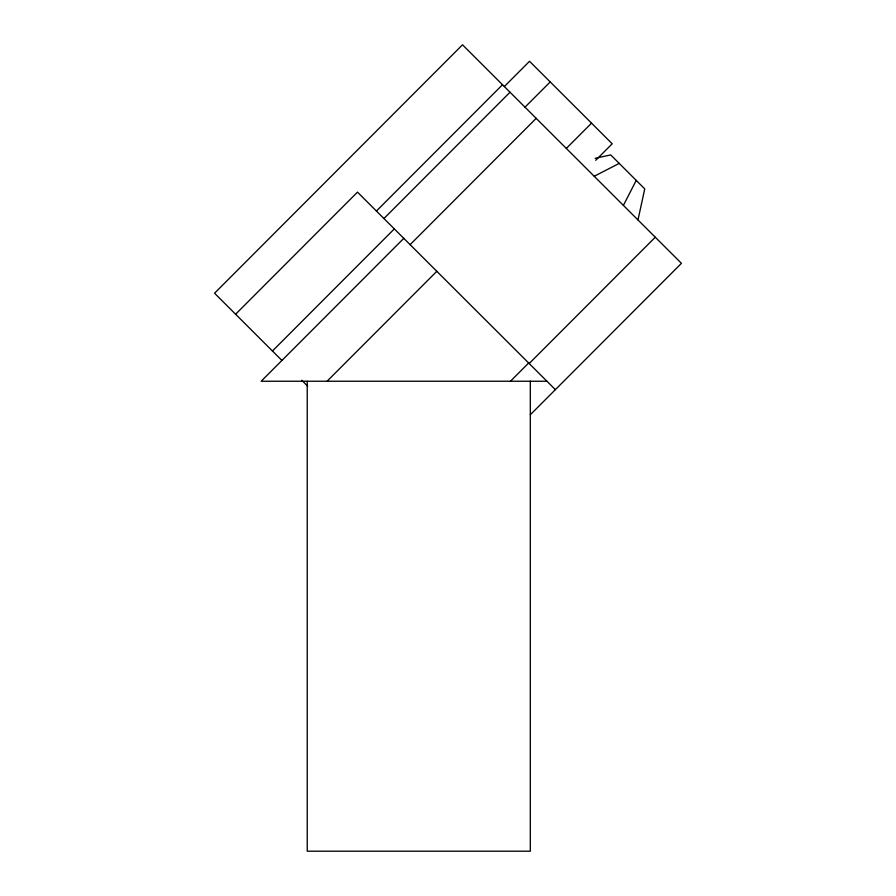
<?xml version="1.0" encoding="UTF-8"?>
<svg xmlns="http://www.w3.org/2000/svg" width="896" height="896" viewBox="0 0 896 896"><rect width="100%" height="100%" fill="white"/><g stroke="black" fill="none" stroke-linecap="round" stroke-linejoin="round"><path stroke-width="1.34" d="M307.227 381.237L307.227 851.2L530.309 851.2L530.309 381.237M637.986 219.957L644.739 188.877L610.714 154.907L595.179 158.312M623.403 205.397L636.238 180.387M235.603 314.227L357.482 192.125L555.363 389.648M376.432 211.03L502.51 84.728M504.336 86.554L529.547 61.286L612.203 143.786L595.717 160.306M383.936 218.534L510.014 92.221M272.451 350.997L394.318 228.894M525 107.173L550.211 81.917M403.794 238.358L261.173 381.237L546.952 381.237M410.11 244.653L536.189 118.35M327.074 381.237L436.811 271.309M566.328 148.422L591.539 123.166M510.462 381.237L528.674 362.992M529.2 363.518L655.278 237.216M530.309 414.758L681.442 263.334L462.504 44.8L214.558 293.216L281.915 360.45M594.227 176.277L619.226 163.397M301.728 380.229L307.675 386.165"/></g></svg>
